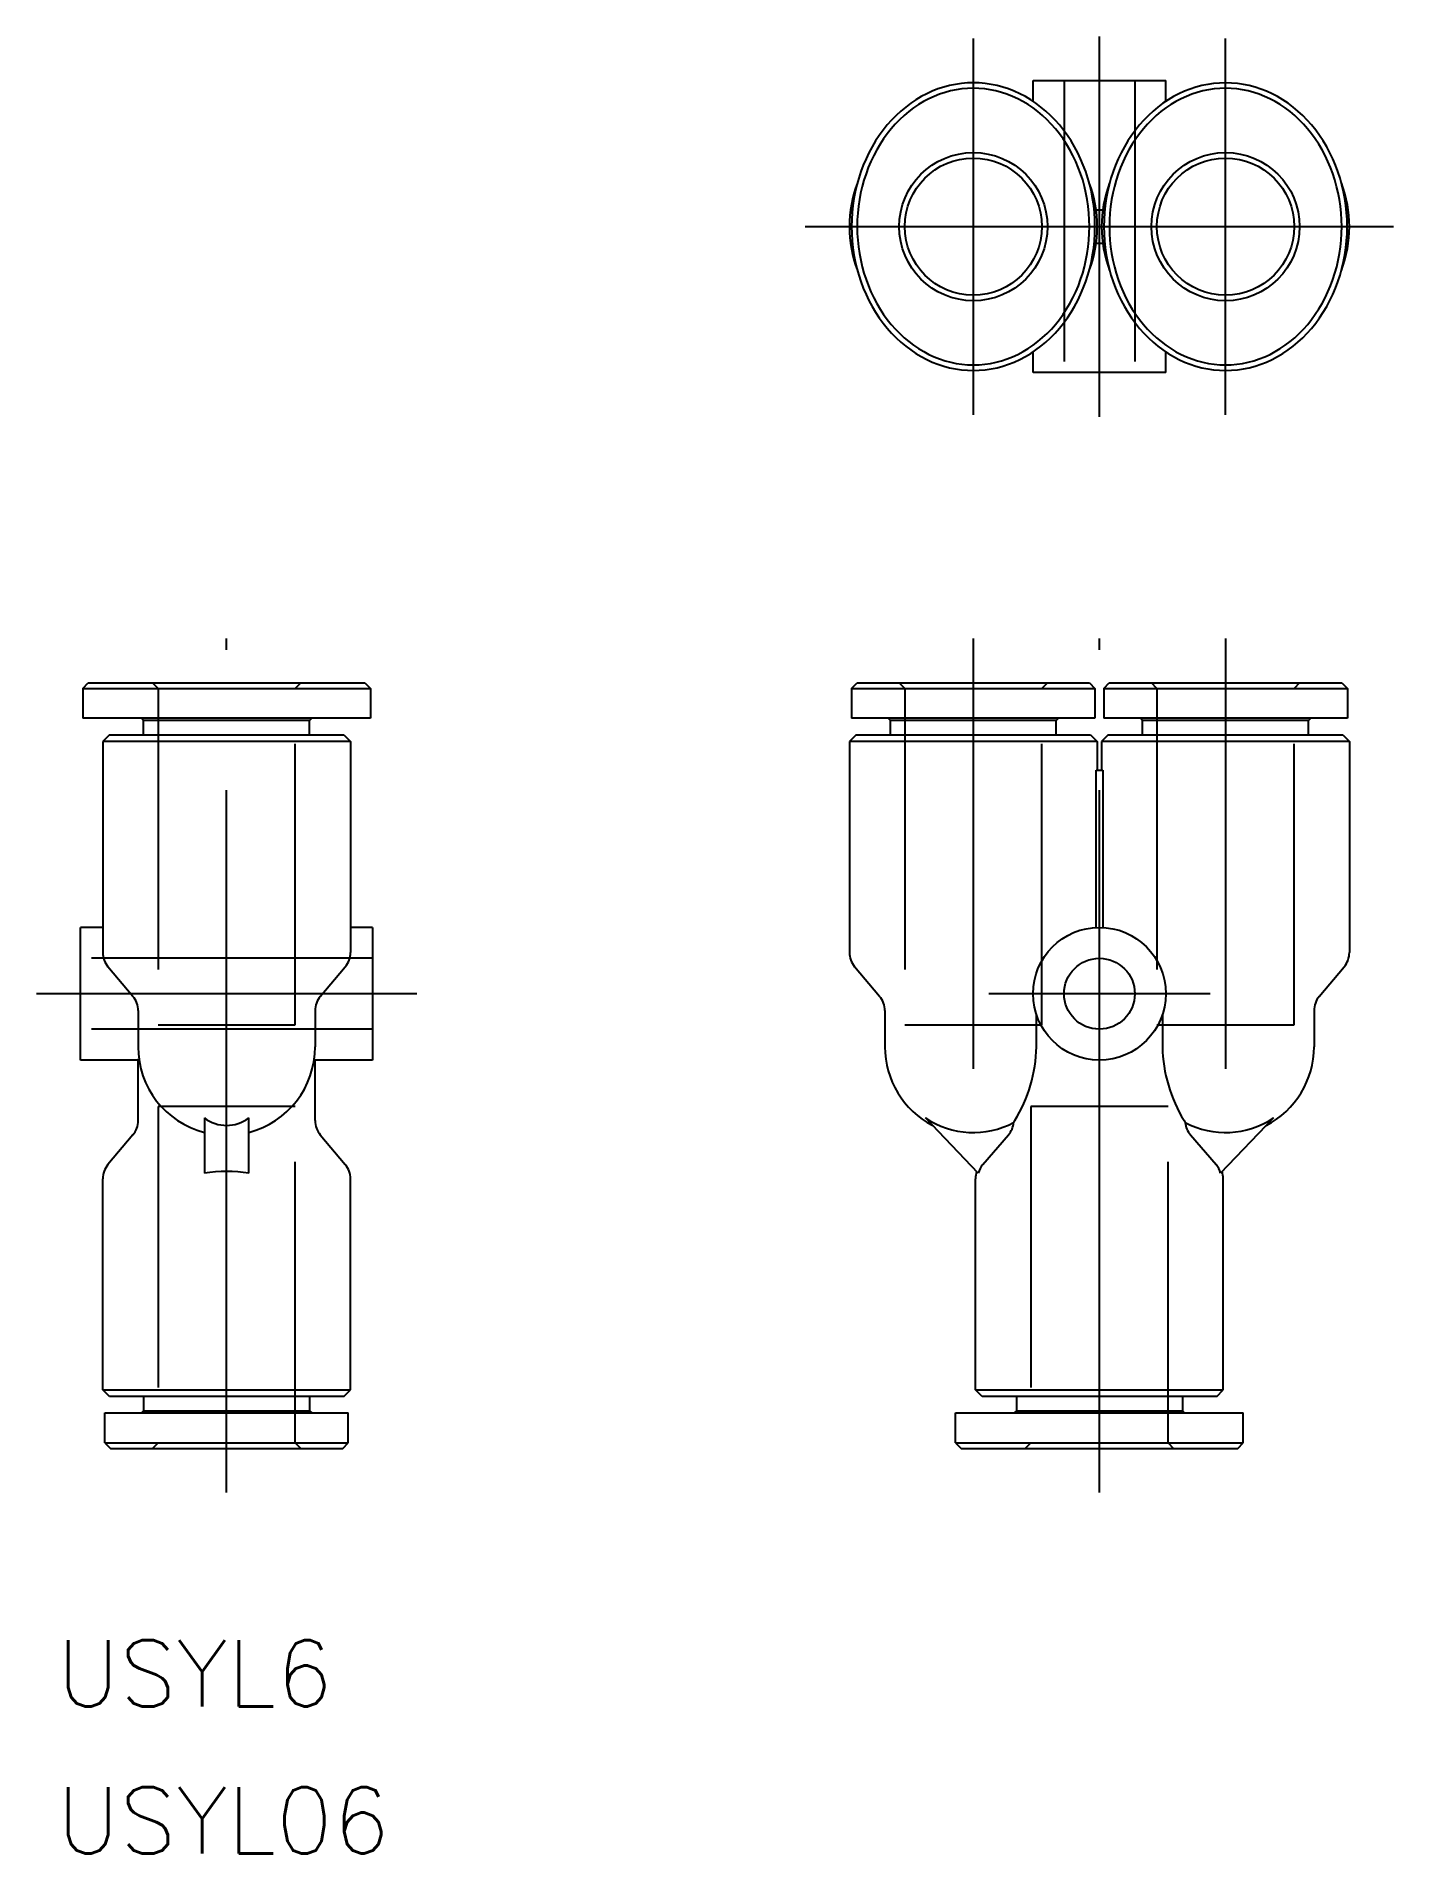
# Model space of a CAD drawing. Extents: x -48.1 to 13.3, y -18.3 to 63.8.
import ezdxf

# ---------------------------------------------------------------- set-up
doc = ezdxf.new("R2010")
doc.units = 0
doc.linetypes.add('CENTER', pattern=[50.8, 31.75, -6.35, 6.35, -6.35])
doc.linetypes.add('DASHED', pattern=[19.05, 12.7, -6.35])
doc.layers.get('0').update_dxf_attribs({"linetype": 'CONTINUOUS'})
doc.layers.add('CENTER', color=1, linetype='CENTER')
doc.styles.get("Standard").update_dxf_attribs({"font": 'txt.shx', "height": 3, "bigfont": 'bigfont.shx'})

# ---------------------------------------------------------------- blocks, each defined once
blk = doc.blocks.new('*U2')
at = {"color": 7, "linetype": 'CONTINUOUS'}
blk.add_text('USYL6', height=3, dxfattribs=at).set_placement((-47.122, -11.67))
blk = doc.blocks.new('*U3')
at = {"color": 7, "linetype": 'CONTINUOUS'}
blk.add_text('USYL06', height=3, dxfattribs=at).set_placement((-47.122, -18.318))

msp = doc.modelspace()

# ---------------------------------------------------------------- linework, layer by layer
at = {"color": 7, "linetype": 'CONTINUOUS'}
for p, q in [((-3, 61.821), (3, 61.821)), ((-3, 60.884), (-3, 61.821)), ((3, 60.884), (3, 61.821)), ((0.15, 55.971), (-0.15, 55.971)), ((-0.15, 54.471), (0.15, 54.471)), ((-3, 48.621), (-3, 49.559)), ((3, 48.621), (3, 49.559)), ((3, 48.621), (-3, 48.621)), ((-45.953, 34.35), (-45.703, 34.6)), ((-45.703, 34.6), (-33.203, 34.6)), ((-33.203, 34.6), (-32.953, 34.35)), ((-11.2, 34.35), (-10.95, 34.6)), ((-10.95, 34.6), (-0.45, 34.6)), ((-0.45, 34.6), (-0.2, 34.35)), ((0.193, 34.35), (0.443, 34.6)), ((0.443, 34.6), (6.204, 34.6)), ((6.204, 34.6), (10.957, 34.6)), ((10.957, 34.6), (11.207, 34.35)), ((-45.953, 34.35), (-32.953, 34.35)), ((-45.953, 34.35), (-45.953, 33)), ((-32.953, 34.35), (-32.953, 33)), ((-11.2, 34.35), (-0.2, 34.35)), ((-11.2, 34.35), (-11.2, 33)), ((-0.2, 34.35), (-0.2, 33)), ((0.193, 34.35), (6.224, 34.35)), ((0.193, 34.35), (0.193, 33)), ((6.224, 34.35), (11.207, 34.35)), ((11.207, 34.35), (11.207, 33)), ((-32.953, 33), (-45.953, 33)), ((-43.203, 32.9), (-43.303, 33)), ((-35.703, 32.9), (-43.203, 32.9)), ((-43.203, 32.25), (-43.203, 32.9)), ((-35.703, 32.9), (-35.603, 33)), ((-35.703, 32.25), (-35.703, 32.9)), ((-0.2, 33), (-11.2, 33)), ((-9.45, 32.9), (-9.55, 33)), ((-1.95, 32.9), (-9.45, 32.9)), ((-9.45, 32.25), (-9.45, 32.9)), ((-1.95, 32.9), (-1.85, 33)), ((-1.95, 32.25), (-1.95, 32.9)), ((11.207, 33), (0.193, 33)), ((1.95, 32.9), (1.85, 33)), ((9.45, 32.9), (1.95, 32.9)), ((1.95, 32.25), (1.95, 32.9)), ((9.45, 32.9), (9.55, 33)), ((9.45, 32.25), (9.45, 32.9)), ((-44.753, 32.25), (-45.053, 31.95)), ((-44.753, 32.25), (-34.153, 32.25)), ((-34.153, 32.25), (-33.853, 31.95)), ((-11, 32.25), (-11.3, 31.95)), ((-11, 32.25), (-0.4, 32.25)), ((-0.4, 32.25), (-0.1, 31.95)), ((0.4, 32.25), (0.1, 31.95)), ((0.4, 32.25), (11, 32.25)), ((11, 32.25), (11.3, 31.95)), ((-33.853, 31.95), (-45.053, 31.95)), ((-45.053, 31.95), (-45.053, 22.415)), ((-33.853, 31.95), (-33.853, 22.415)), ((-0.1, 31.95), (-11.3, 31.95)), ((-11.3, 31.95), (-11.3, 22.415)), ((-0.1, 31.95), (-0.1, 30.65)), ((11.3, 31.95), (0.1, 31.95)), ((0.1, 31.95), (0.1, 30.65)), ((11.3, 31.95), (11.3, 22.415)), ((-0.15, 23.546), (-0.15, 30.65)), ((-0.15, 30.65), (0.15, 30.65)), ((0.15, 30.65), (0.15, 23.546)), ((-46.053, 17.55), (-46.053, 23.55)), ((-45.053, 23.55), (-46.053, 23.55)), ((-32.853, 23.55), (-33.853, 23.55)), ((-32.853, 23.55), (-32.853, 17.55)), ((-43.688, 20.429), (-44.818, 21.771)), ((-35.218, 20.429), (-34.088, 21.771)), ((-9.935, 20.429), (-11.065, 21.771)), ((9.935, 20.429), (11.065, 21.771)), ((-43.453, 19.785), (-43.453, 18.15)), ((-35.453, 19.785), (-35.453, 18.15)), ((-9.7, 19.785), (-9.7, 18.15)), ((9.7, 19.785), (9.7, 18.15)), ((-2.85, 19.45), (-2.844, 19.592)), ((-2.85, 18.15), (-2.85, 19.45)), ((2.844, 19.592), (2.85, 19.45)), ((2.85, 19.45), (2.85, 18.15)), ((-43.453, 17.55), (-46.053, 17.55)), ((-43.453, 17.55), (-43.415, 17.601)), ((-43.453, 14.815), (-43.453, 17.55)), ((-35.491, 17.601), (-35.453, 17.55)), ((-32.853, 17.55), (-35.453, 17.55)), ((-35.453, 14.815), (-35.453, 17.55)), ((-40.453, 14.937), (-40.453, 12.446)), ((-38.453, 12.446), (-38.453, 14.937)), ((-5.475, 12.446), (-7.863, 14.937)), ((-3.876, 14.733), (-3.825, 14.815)), ((3.825, 14.815), (3.876, 14.733)), ((7.863, 14.937), (5.475, 12.446)), ((-43.688, 14.171), (-44.818, 12.829)), ((-35.218, 14.171), (-34.088, 12.829)), ((-5.271, 12.83), (-4.115, 14.171)), ((4.116, 14.171), (5.271, 12.83)), ((-45.053, 2.65), (-45.053, 12.185)), ((-33.853, 2.65), (-33.853, 12.185)), ((-5.6, 2.65), (-5.6, 12.185)), ((5.6, 2.65), (5.6, 12.185)), ((-45.053, 2.65), (-33.853, 2.65)), ((-44.753, 2.35), (-45.053, 2.65)), ((-34.153, 2.35), (-33.853, 2.65)), ((-5.6, 2.65), (5.6, 2.65)), ((-5.3, 2.35), (-5.6, 2.65)), ((5.3, 2.35), (5.6, 2.65)), ((-34.153, 2.35), (-44.753, 2.35)), ((-43.203, 1.7), (-43.303, 1.6)), ((-43.203, 2.35), (-43.203, 1.7)), ((-43.203, 1.7), (-35.703, 1.7)), ((-35.703, 2.35), (-35.703, 1.7)), ((-35.703, 1.7), (-35.603, 1.6)), ((5.3, 2.35), (-5.3, 2.35)), ((-3.75, 1.7), (-3.85, 1.6)), ((-3.75, 2.35), (-3.75, 1.7)), ((-3.75, 1.7), (3.75, 1.7)), ((3.75, 2.35), (3.75, 1.7)), ((3.75, 1.7), (3.85, 1.6)), ((-44.953, 1.6), (-33.953, 1.6)), ((-44.953, 0.25), (-44.953, 1.6)), ((-33.953, 0.25), (-33.953, 1.6)), ((-6.5, 1.6), (6.5, 1.6)), ((-6.5, 0.25), (-6.5, 1.6)), ((6.5, 0.25), (6.5, 1.6)), ((-44.953, 0.25), (-33.953, 0.25)), ((-44.953, 0.25), (-44.703, 0)), ((-44.703, 0), (-34.203, 0)), ((-34.203, 0), (-33.953, 0.25)), ((-6.5, 0.25), (6.5, 0.25)), ((-6.5, 0.25), (-6.25, 0)), ((-6.25, 0), (6.25, 0)), ((6.25, 0), (6.5, 0.25))]:
    msp.add_line(p, q, dxfattribs=at)
at = {"color": 3, "linetype": 'DASHED'}
for p, q in [((-1.6, 61.821), (-1.6, 48.621)), ((1.6, 61.821), (1.6, 48.621)), ((-42.803, 34.6), (-42.553, 34.35)), ((-36.353, 34.35), (-36.103, 34.6)), ((-9.05, 34.6), (-8.8, 34.35)), ((-2.6, 34.35), (-2.35, 34.6)), ((2.6, 34.35), (2.35, 34.6)), ((9.05, 34.6), (8.8, 34.35)), ((-42.553, 34.35), (-42.553, 19.15)), ((-36.353, 19.15), (-36.353, 34.35)), ((-8.8, 34.35), (-8.8, 19.15)), ((-2.6, 19.15), (-2.6, 34.35)), ((2.6, 34.35), (2.6, 19.15)), ((8.8, 19.15), (8.8, 34.35)), ((-32.853, 22.15), (-46.053, 22.15)), ((-32.853, 18.95), (-46.053, 18.95)), ((-42.553, 19.15), (-36.353, 19.15)), ((-8.8, 19.15), (-2.6, 19.15)), ((2.6, 19.15), (8.8, 19.15)), ((-42.553, 15.45), (-42.553, 0.25)), ((-36.353, 15.45), (-42.553, 15.45)), ((-36.353, 0.25), (-36.353, 15.45)), ((3.1, 15.45), (-3.1, 15.45)), ((-3.1, 15.45), (-3.1, 0.25)), ((3.1, 0.25), (3.1, 15.45)), ((-42.803, 0), (-42.553, 0.25)), ((-36.353, 0.25), (-36.103, 0)), ((-3.35, 0), (-3.1, 0.25)), ((3.1, 0.25), (3.35, 0))]:
    msp.add_line(p, q, dxfattribs=at)
at = {"color": 7, "linetype": 'CONTINUOUS'}
for points in [[(-5.7, 48.721, 0), (-5.43, 48.729, 0), (-5.161, 48.753, 0), (-4.893, 48.792, 0), (-4.627, 48.846, 0), (-4.364, 48.916, 0), (-4.103, 49.001, 0), (-3.847, 49.101, 0), (-3.595, 49.216, 0), (-3.348, 49.346, 0), (-3.107, 49.489, 0), (-2.872, 49.646, 0), (-2.644, 49.817, 0), (-2.424, 50.001, 0), (-2.211, 50.197, 0), (-2.006, 50.405, 0), (-1.811, 50.625, 0), (-1.625, 50.856, 0), (-1.448, 51.098, 0), (-1.282, 51.349, 0), (-1.127, 51.61, 0), (-0.982, 51.88, 0), (-0.849, 52.157, 0), (-0.728, 52.442, 0), (-0.619, 52.734, 0), (-0.521, 53.032, 0), (-0.437, 53.335, 0), (-0.365, 53.642, 0), (-0.306, 53.953, 0), (-0.259, 54.268, 0), (-0.226, 54.584, 0), (-0.207, 54.903, 0), (-0.2, 55.221, 0), (-0.207, 55.54, 0), (-0.226, 55.859, 0), (-0.259, 56.175, 0), (-0.306, 56.489, 0), (-0.365, 56.801, 0), (-0.437, 57.108, 0), (-0.521, 57.411, 0), (-0.619, 57.709, 0), (-0.728, 58.001, 0), (-0.849, 58.285, 0), (-0.982, 58.563, 0), (-1.127, 58.833, 0), (-1.282, 59.093, 0), (-1.448, 59.345, 0), (-1.625, 59.587, 0), (-1.811, 59.818, 0), (-2.006, 60.038, 0), (-2.211, 60.246, 0), (-2.424, 60.442, 0), (-2.644, 60.626, 0), (-2.872, 60.797, 0), (-3.107, 60.954, 0), (-3.348, 61.097, 0), (-3.595, 61.227, 0), (-3.847, 61.342, 0), (-4.103, 61.442, 0), (-4.364, 61.527, 0), (-4.627, 61.597, 0), (-4.893, 61.651, 0), (-5.161, 61.69, 0), (-5.43, 61.714, 0), (-5.7, 61.721, 0), (-5.97, 61.714, 0), (-6.239, 61.69, 0), (-6.507, 61.651, 0), (-6.773, 61.597, 0), (-7.036, 61.527, 0), (-7.297, 61.442, 0), (-7.553, 61.342, 0), (-7.805, 61.227, 0), (-8.052, 61.097, 0), (-8.293, 60.954, 0), (-8.528, 60.797, 0), (-8.756, 60.626, 0), (-8.976, 60.442, 0), (-9.189, 60.246, 0), (-9.394, 60.038, 0), (-9.589, 59.818, 0), (-9.775, 59.587, 0), (-9.952, 59.345, 0), (-10.118, 59.093, 0), (-10.273, 58.833, 0), (-10.418, 58.563, 0), (-10.551, 58.285, 0), (-10.672, 58.001, 0), (-10.781, 57.709, 0), (-10.879, 57.411, 0), (-10.963, 57.108, 0), (-11.035, 56.801, 0), (-11.094, 56.489, 0), (-11.14, 56.175, 0), (-11.174, 55.859, 0), (-11.193, 55.54, 0), (-11.2, 55.221, 0), (-11.193, 54.903, 0), (-11.174, 54.584, 0), (-11.14, 54.268, 0), (-11.094, 53.953, 0), (-11.035, 53.642, 0), (-10.963, 53.335, 0), (-10.879, 53.032, 0), (-10.781, 52.734, 0), (-10.672, 52.442, 0), (-10.551, 52.157, 0), (-10.418, 51.88, 0), (-10.273, 51.61, 0), (-10.118, 51.349, 0), (-9.952, 51.098, 0), (-9.775, 50.856, 0), (-9.589, 50.625, 0), (-9.394, 50.405, 0), (-9.189, 50.197, 0), (-8.976, 50.001, 0), (-8.756, 49.817, 0), (-8.528, 49.646, 0), (-8.293, 49.489, 0), (-8.052, 49.346, 0), (-7.805, 49.216, 0), (-7.553, 49.101, 0), (-7.297, 49.001, 0), (-7.036, 48.916, 0), (-6.773, 48.846, 0), (-6.507, 48.792, 0), (-6.239, 48.753, 0), (-5.97, 48.729, 0), (-5.7, 48.721, 0)], [(5.7, 48.72, 0), (5.97, 48.728, 0), (6.239, 48.751, 0), (6.507, 48.79, 0), (6.773, 48.845, 0), (7.036, 48.915, 0), (7.297, 49, 0), (7.553, 49.1, 0), (7.805, 49.215, 0), (8.052, 49.344, 0), (8.293, 49.487, 0), (8.528, 49.645, 0), (8.756, 49.815, 0), (8.976, 49.999, 0), (9.189, 50.195, 0), (9.394, 50.404, 0), (9.589, 50.624, 0), (9.775, 50.855, 0), (9.952, 51.096, 0), (10.118, 51.348, 0), (10.273, 51.609, 0), (10.418, 51.878, 0), (10.551, 52.156, 0), (10.672, 52.441, 0), (10.781, 52.733, 0), (10.879, 53.03, 0), (10.963, 53.333, 0), (11.035, 53.641, 0), (11.094, 53.952, 0), (11.14, 54.266, 0), (11.174, 54.583, 0), (11.193, 54.901, 0), (11.2, 55.22, 0), (11.193, 55.539, 0), (11.174, 55.857, 0), (11.14, 56.174, 0), (11.094, 56.488, 0), (11.035, 56.799, 0), (10.963, 57.107, 0), (10.879, 57.41, 0), (10.781, 57.707, 0), (10.672, 57.999, 0), (10.551, 58.284, 0), (10.418, 58.562, 0), (10.273, 58.831, 0), (10.118, 59.092, 0), (9.952, 59.343, 0), (9.775, 59.585, 0), (9.589, 59.816, 0), (9.394, 60.036, 0), (9.189, 60.245, 0), (8.976, 60.441, 0), (8.756, 60.624, 0), (8.528, 60.795, 0), (8.293, 60.952, 0), (8.052, 61.096, 0), (7.805, 61.225, 0), (7.553, 61.34, 0), (7.297, 61.44, 0), (7.036, 61.525, 0), (6.773, 61.595, 0), (6.507, 61.65, 0), (6.239, 61.689, 0), (5.97, 61.712, 0), (5.7, 61.72, 0), (5.43, 61.712, 0), (5.161, 61.689, 0), (4.893, 61.65, 0), (4.627, 61.595, 0), (4.364, 61.525, 0), (4.103, 61.44, 0), (3.847, 61.34, 0), (3.595, 61.225, 0), (3.348, 61.096, 0), (3.107, 60.952, 0), (2.872, 60.795, 0), (2.644, 60.624, 0), (2.424, 60.441, 0), (2.211, 60.245, 0), (2.006, 60.036, 0), (1.811, 59.816, 0), (1.625, 59.585, 0), (1.448, 59.343, 0), (1.282, 59.092, 0), (1.127, 58.831, 0), (0.982, 58.562, 0), (0.849, 58.284, 0), (0.728, 57.999, 0), (0.619, 57.707, 0), (0.521, 57.41, 0), (0.437, 57.107, 0), (0.365, 56.799, 0), (0.306, 56.488, 0), (0.26, 56.174, 0), (0.226, 55.857, 0), (0.207, 55.539, 0), (0.2, 55.22, 0), (0.207, 54.901, 0), (0.226, 54.583, 0), (0.26, 54.266, 0), (0.306, 53.952, 0), (0.365, 53.641, 0), (0.437, 53.333, 0), (0.521, 53.03, 0), (0.619, 52.733, 0), (0.728, 52.441, 0), (0.849, 52.156, 0), (0.982, 51.878, 0), (1.127, 51.609, 0), (1.282, 51.348, 0), (1.448, 51.096, 0), (1.625, 50.855, 0), (1.811, 50.624, 0), (2.006, 50.404, 0), (2.211, 50.195, 0), (2.424, 49.999, 0), (2.644, 49.815, 0), (2.872, 49.645, 0), (3.107, 49.487, 0), (3.348, 49.344, 0), (3.595, 49.215, 0), (3.847, 49.1, 0), (4.103, 49, 0), (4.364, 48.915, 0), (4.627, 48.845, 0), (4.893, 48.79, 0), (5.161, 48.751, 0), (5.43, 48.728, 0), (5.7, 48.72, 0)], [(-5.698, 48.971, 0), (-5.441, 48.979, 0), (-5.184, 49.002, 0), (-4.928, 49.039, 0), (-4.674, 49.092, 0), (-4.423, 49.159, 0), (-4.174, 49.241, 0), (-3.93, 49.337, 0), (-3.689, 49.448, 0), (-3.454, 49.572, 0), (-3.224, 49.71, 0), (-2.999, 49.862, 0), (-2.782, 50.026, 0), (-2.571, 50.203, 0), (-2.368, 50.391, 0), (-2.173, 50.592, 0), (-1.986, 50.803, 0), (-1.809, 51.026, 0), (-1.641, 51.258, 0), (-1.482, 51.5, 0), (-1.334, 51.751, 0), (-1.196, 52.01, 0), (-1.069, 52.277, 0), (-0.953, 52.551, 0), (-0.849, 52.832, 0), (-0.756, 53.118, 0), (-0.675, 53.41, 0), (-0.607, 53.705, 0), (-0.55, 54.005, 0), (-0.507, 54.307, 0), (-0.475, 54.612, 0), (-0.456, 54.918, 0), (-0.45, 55.224, 0), (-0.456, 55.531, 0), (-0.475, 55.837, 0), (-0.507, 56.142, 0), (-0.551, 56.444, 0), (-0.608, 56.743, 0), (-0.677, 57.039, 0), (-0.757, 57.33, 0), (-0.85, 57.617, 0), (-0.955, 57.897, 0), (-1.071, 58.171, 0), (-1.198, 58.438, 0), (-1.336, 58.697, 0), (-1.484, 58.948, 0), (-1.643, 59.19, 0), (-1.811, 59.422, 0), (-1.989, 59.645, 0), (-2.176, 59.856, 0), (-2.371, 60.056, 0), (-2.574, 60.245, 0), (-2.785, 60.422, 0), (-3.002, 60.586, 0), (-3.227, 60.737, 0), (-3.457, 60.875, 0), (-3.693, 60.999, 0), (-3.933, 61.109, 0), (-4.178, 61.206, 0), (-4.426, 61.288, 0), (-4.678, 61.355, 0), (-4.931, 61.407, 0), (-5.187, 61.444, 0), (-5.444, 61.467, 0), (-5.702, 61.474, 0), (-5.959, 61.467, 0), (-6.216, 61.444, 0), (-6.472, 61.407, 0), (-6.726, 61.354, 0), (-6.977, 61.287, 0), (-7.226, 61.205, 0), (-7.47, 61.108, 0), (-7.711, 60.998, 0), (-7.946, 60.874, 0), (-8.176, 60.736, 0), (-8.401, 60.584, 0), (-8.618, 60.42, 0), (-8.829, 60.243, 0), (-9.032, 60.054, 0), (-9.227, 59.854, 0), (-9.414, 59.642, 0), (-9.591, 59.42, 0), (-9.759, 59.188, 0), (-9.918, 58.946, 0), (-10.066, 58.695, 0), (-10.204, 58.436, 0), (-10.331, 58.169, 0), (-10.447, 57.895, 0), (-10.551, 57.614, 0), (-10.644, 57.328, 0), (-10.725, 57.036, 0), (-10.793, 56.74, 0), (-10.85, 56.441, 0), (-10.893, 56.139, 0), (-10.925, 55.834, 0), (-10.944, 55.528, 0), (-10.95, 55.221, 0), (-10.944, 54.915, 0), (-10.925, 54.609, 0), (-10.893, 54.304, 0), (-10.849, 54.002, 0), (-10.792, 53.703, 0), (-10.723, 53.407, 0), (-10.643, 53.115, 0), (-10.55, 52.829, 0), (-10.445, 52.549, 0), (-10.329, 52.275, 0), (-10.202, 52.008, 0), (-10.064, 51.749, 0), (-9.916, 51.498, 0), (-9.757, 51.256, 0), (-9.589, 51.024, 0), (-9.411, 50.801, 0), (-9.224, 50.59, 0), (-9.029, 50.389, 0), (-8.826, 50.201, 0), (-8.615, 50.024, 0), (-8.397, 49.86, 0), (-8.173, 49.709, 0), (-7.943, 49.571, 0), (-7.707, 49.447, 0), (-7.467, 49.336, 0), (-7.222, 49.24, 0), (-6.974, 49.158, 0), (-6.722, 49.091, 0), (-6.469, 49.039, 0), (-6.213, 49.001, 0), (-5.956, 48.979, 0), (-5.698, 48.971, 0)], [(5.702, 48.97, 0), (5.959, 48.978, 0), (6.216, 49, 0), (6.472, 49.038, 0), (6.726, 49.09, 0), (6.977, 49.158, 0), (7.226, 49.24, 0), (7.47, 49.336, 0), (7.711, 49.446, 0), (7.946, 49.571, 0), (8.176, 49.709, 0), (8.401, 49.86, 0), (8.618, 50.024, 0), (8.829, 50.201, 0), (9.032, 50.39, 0), (9.227, 50.59, 0), (9.414, 50.802, 0), (9.591, 51.024, 0), (9.759, 51.257, 0), (9.918, 51.499, 0), (10.066, 51.75, 0), (10.204, 52.009, 0), (10.331, 52.276, 0), (10.447, 52.55, 0), (10.551, 52.831, 0), (10.644, 53.117, 0), (10.725, 53.408, 0), (10.793, 53.704, 0), (10.85, 54.003, 0), (10.893, 54.306, 0), (10.925, 54.61, 0), (10.944, 54.916, 0), (10.95, 55.223, 0), (10.944, 55.53, 0), (10.925, 55.836, 0), (10.893, 56.14, 0), (10.849, 56.443, 0), (10.792, 56.742, 0), (10.723, 57.038, 0), (10.643, 57.329, 0), (10.55, 57.615, 0), (10.445, 57.896, 0), (10.329, 58.17, 0), (10.202, 58.437, 0), (10.064, 58.696, 0), (9.916, 58.947, 0), (9.757, 59.188, 0), (9.589, 59.421, 0), (9.411, 59.643, 0), (9.224, 59.855, 0), (9.029, 60.055, 0), (8.826, 60.244, 0), (8.615, 60.42, 0), (8.398, 60.584, 0), (8.173, 60.736, 0), (7.943, 60.873, 0), (7.707, 60.998, 0), (7.467, 61.108, 0), (7.222, 61.204, 0), (6.974, 61.286, 0), (6.722, 61.353, 0), (6.469, 61.406, 0), (6.213, 61.443, 0), (5.956, 61.465, 0), (5.698, 61.473, 0), (5.441, 61.465, 0), (5.184, 61.443, 0), (4.928, 61.405, 0), (4.674, 61.352, 0), (4.423, 61.285, 0), (4.174, 61.203, 0), (3.93, 61.107, 0), (3.689, 60.996, 0), (3.454, 60.872, 0), (3.224, 60.734, 0), (2.999, 60.583, 0), (2.782, 60.419, 0), (2.571, 60.242, 0), (2.368, 60.053, 0), (2.173, 59.852, 0), (1.986, 59.641, 0), (1.809, 59.419, 0), (1.641, 59.186, 0), (1.482, 58.944, 0), (1.334, 58.693, 0), (1.196, 58.434, 0), (1.069, 58.167, 0), (0.953, 57.893, 0), (0.849, 57.612, 0), (0.756, 57.326, 0), (0.676, 57.035, 0), (0.607, 56.739, 0), (0.55, 56.44, 0), (0.507, 56.137, 0), (0.475, 55.833, 0), (0.456, 55.527, 0), (0.45, 55.22, 0), (0.456, 54.913, 0), (0.475, 54.607, 0), (0.507, 54.303, 0), (0.551, 54, 0), (0.608, 53.701, 0), (0.677, 53.405, 0), (0.757, 53.114, 0), (0.85, 52.828, 0), (0.955, 52.547, 0), (1.071, 52.273, 0), (1.198, 52.006, 0), (1.336, 51.747, 0), (1.484, 51.496, 0), (1.643, 51.254, 0), (1.811, 51.022, 0), (1.989, 50.8, 0), (2.176, 50.588, 0), (2.371, 50.388, 0), (2.574, 50.199, 0), (2.785, 50.023, 0), (3.002, 49.859, 0), (3.227, 49.707, 0), (3.457, 49.569, 0), (3.693, 49.445, 0), (3.933, 49.335, 0), (4.178, 49.239, 0), (4.426, 49.157, 0), (4.678, 49.09, 0), (4.931, 49.037, 0), (5.187, 49, 0), (5.444, 48.977, 0), (5.702, 48.97, 0)]]:
    msp.add_polyline3d(points, dxfattribs=at)
for centre, radius in [((-5.7, 55.221), 3.35), ((-5.7, 55.221), 3.1), ((5.7, 55.221), 3.35), ((5.7, 55.221), 3.1), ((0, 20.55), 3), ((0, 20.55), 1.6)]:
    msp.add_circle(centre, radius, dxfattribs=at)
for centre, radius, start, end in [((-5.7, 55.221), 5.6, 159.32801, 200.67199), ((-5.7, 55.221), 5.6, 339.32801, 20.67199), ((5.7, 55.221), 5.6, 159.32801, 200.67199), ((5.7, 55.221), 5.6, 339.32801, 20.67199), ((-44.053, 22.415), 1, 180, 220.10091), ((-34.853, 22.415), 1, 319.89909, 0), ((-10.3, 22.415), 1, 180, 220.10091), ((10.3, 22.415), 1, 319.89909, 0), ((-44.453, 19.785), 1, 0, 40.10091), ((-34.453, 19.785), 1, 139.89909, 180), ((-10.7, 19.785), 1, 0, 40.10091), ((10.7, 19.785), 1, 139.89909, 180), ((-39.453, 18.15), 4, 180, 255.52249), ((-39.453, 18.15), 4, 284.47751, 0), ((-5.7, 18.15), 4, 180, 242.67758), ((-9.49, 18.282), 6.641, 328.527, 358.85967), ((9.49, 18.282), 6.641, 181.14033, 211.473), ((5.7, 18.15), 4, 297.32242, 0), ((-44.453, 14.815), 1, 319.89909, 0), ((-39.453, 16.234), 1.638, 232.36883, 307.63117), ((-34.453, 14.815), 1, 180, 220.10091), ((-5.7, 18.15), 3.873, 236.05747, 298.08886), ((5.7, 18.15), 3.873, 241.91114, 303.94253), ((-4.859, 14.819), 0.986, 318.93433, 355.03329), ((4.859, 14.819), 0.986, 184.96671, 221.06567), ((-44.053, 12.185), 1, 139.89909, 180), ((-39.453, 5.478), 7.039, 81.83275, 98.16725), ((-34.853, 12.185), 1, 0, 40.10091), ((-4.6, 12.185), 1, 160.61565, 180), ((-4.515, 12.181), 0.996, 139.39936, 164.59415), ((4.515, 12.181), 0.996, 15.40585, 40.60064), ((4.6, 12.185), 1, 0, 19.38435)]:
    msp.add_arc(centre, radius, start, end, dxfattribs=at)
at = {"layer": 'CENTER', "color": 1, "linetype": 'CENTER'}
for p, q in [((-5.7, 63.721), (-5.7, 46.721)), ((0, 46.621), (0, 63.821)), ((5.698, 46.721), (5.702, 63.721)), ((-13.3, 55.221), (13.3, 55.221)), ((-39.453, -2), (-39.453, 36.6)), ((-5.7, 36.6), (-5.7, 17.15)), ((0, -2), (0, 36.6)), ((5.7, 36.6), (5.7, 17.15)), ((-30.853, 20.55), (-48.053, 20.55)), ((5, 20.55), (-5, 20.55))]:
    msp.add_line(p, q, dxfattribs=at)

# ---------------------------------------------------------------- block references
at = {"color": 7, "linetype": 'CONTINUOUS'}
for name in ['*U2', '*U3']:
    msp.add_blockref(name, (0, 0), dxfattribs=at)

doc.saveas('drawing.dxf')
